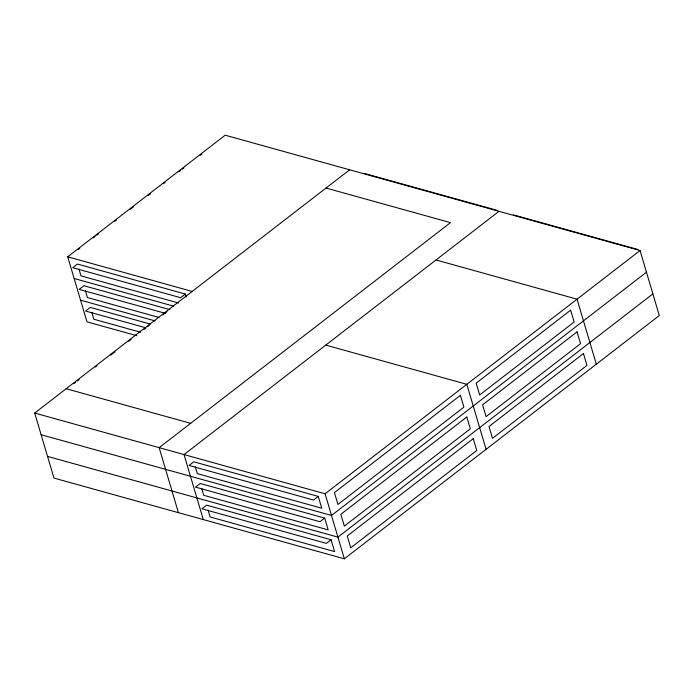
<?xml version="1.0" encoding="UTF-8"?>
<svg xmlns="http://www.w3.org/2000/svg" width="694" height="694" viewBox="0 0 694 694"><rect width="100%" height="100%" fill="white"/><g stroke="black" fill="none" stroke-linecap="round" stroke-linejoin="round"><path stroke-width="1.04" d="M136.761 335.679L86.984 321.843L67.726 256.823L225.194 135.2L640.042 250.525L659.3 315.544L344.345 558.8L53.959 478.071L34.7 413.051L349.655 169.796M78.058 249.667L79.758 248.348M93.421 237.799L95.13 236.481M96.839 235.162L98.548 233.843M114.77 221.317L116.471 219.998M130.134 209.441L133.552 206.803M148.065 195.595L150.624 193.617M163.428 183.728L165.137 182.409M178.8 171.86L180.509 170.542M182.218 169.215L183.919 167.896M200.141 155.369L201.85 154.051M185.341 294.048L180.613 297.691L72.757 267.711L77.476 264.058L185.341 294.048L186.209 296.997M73.972 383.548L75.681 382.229M77.39 380.911L79.099 379.592M95.33 367.048L97.039 365.729M110.71 355.172L114.987 351.867M128.659 341.309L131.218 339.331M144.04 329.424L145.749 328.106M147.458 326.787L149.167 325.469M162.838 314.911L167.107 311.606M498.995 211.314L184.04 454.57L203.299 519.589M318.251 496.401L313.532 500.053L189.072 465.457L193.8 461.805L318.251 496.401L321.756 508.225L197.304 473.629L195.257 466.732M34.7 413.051L325.087 493.79L640.042 250.525M324.671 518.08L319.951 521.723L195.491 487.127L200.219 483.475L324.671 518.08L328.175 529.895L203.724 495.299L201.676 488.403M646.461 272.204L331.506 515.46L41.12 434.73M331.09 539.75L326.371 543.402L201.911 508.797L206.638 505.154L331.09 539.75L334.595 551.574L210.143 516.969L208.096 510.073M652.881 293.874L337.926 537.13L47.539 456.4M364.133 173.379L496.878 210.282M513.473 214.897L637.925 249.502M326.033 188.039L450.484 222.644L159.152 447.656L178.41 512.666M436.006 259.964L577.052 299.183L596.311 364.194M67.726 256.823L192.177 291.428M178.471 302.983L80.981 275.882L78.934 268.986M325.772 345.109L466.819 384.32L486.078 449.339M74.145 278.494L173.708 306.175M169.978 309.663L83.896 285.728L79.177 289.381L165.25 313.306M158.961 317.444L87.401 297.553L85.353 290.656M80.565 300.172L155.23 320.932M150.468 324.124L90.315 307.399L85.596 311.051L145.749 327.776M140.492 332.2L93.82 319.223L91.773 312.326M66.199 388.727L190.65 423.331M325.087 493.79L344.345 558.8M460.4 395.328L334.421 492.627L337.926 504.451L463.904 407.152L460.4 395.328M570.633 310.183L476.153 383.166L479.649 394.981L574.138 322.007L570.633 310.183M466.819 416.999L340.841 514.306L344.345 526.121L470.324 428.823L466.819 416.999M577.052 331.862L482.573 404.836L486.069 416.66L580.557 343.677L577.052 331.862M473.239 438.669L347.26 535.976L350.765 547.8L476.743 450.493L473.239 438.669M583.472 353.532L488.992 426.506L492.488 438.33L586.977 365.356L583.472 353.532"/></g></svg>
